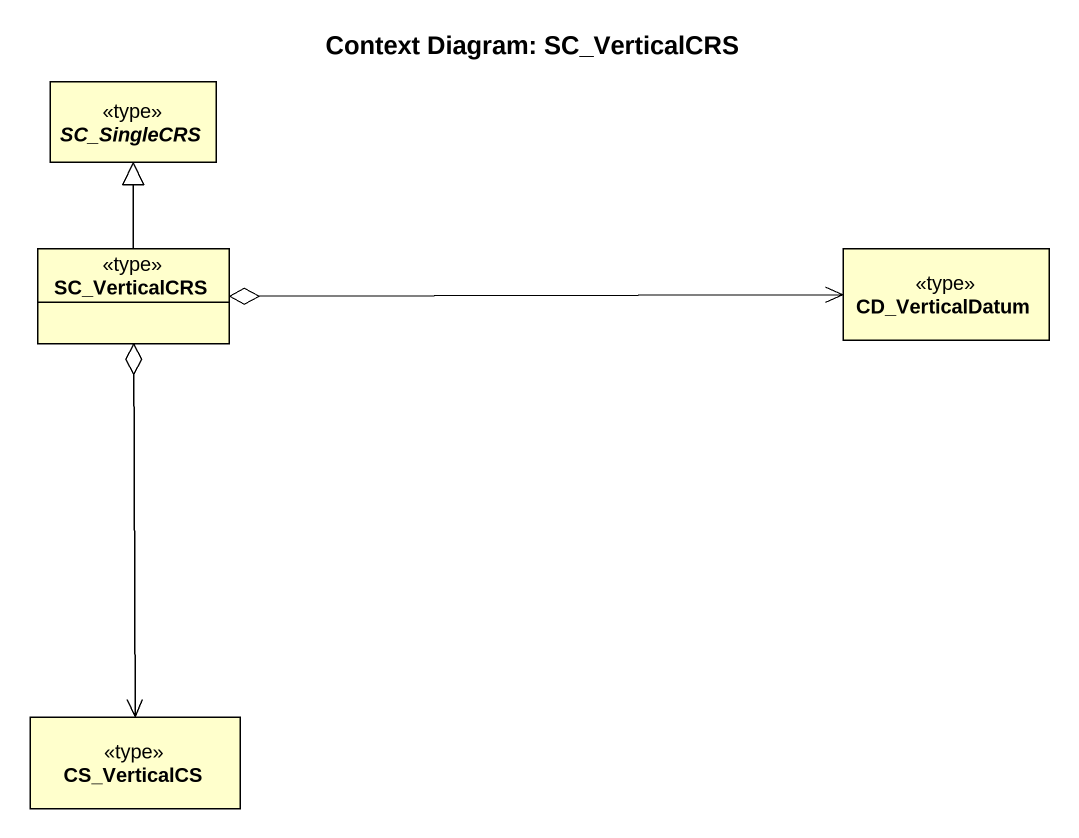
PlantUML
@startuml
title Context Diagram: SC_VerticalCRS
hide circle
hide empty members
abstract class SC_SingleCRS <<type>>
class SC_VerticalCRS <<type>>
class CD_VerticalDatum <<type>>
class CS_VerticalCS <<type>>
SC_VerticalCRS -up-|> SC_SingleCRS
SC_VerticalCRS o-right-> CD_VerticalDatum
CS_VerticalCS <-up-o SC_VerticalCRS
@enduml
